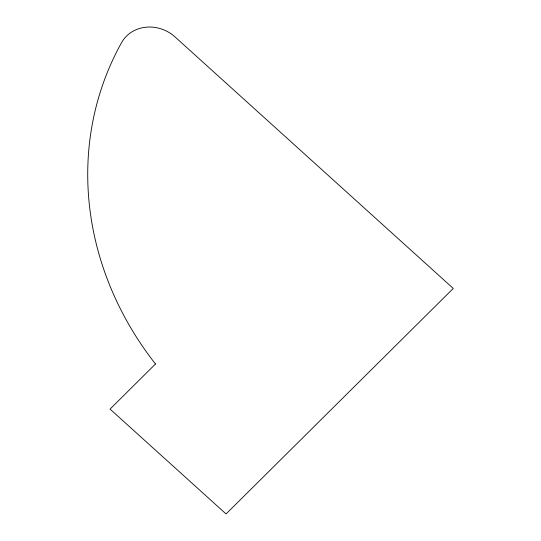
<?xml version="1.0" encoding="UTF-8"?>
<svg xmlns="http://www.w3.org/2000/svg" width="541" height="541" viewBox="0 0 541 541"><rect width="100%" height="100%" fill="white"/><g stroke="black" fill="none" stroke-linecap="round" stroke-linejoin="round"><path stroke-width="0.81" d="M155.497 363.985L110.053 409.091L226.057 513.95L453.27 288.441L175 36.903A35.009 31.73 26.9 0 0 121.569 42.638A323.809 293.465 26.9 0 0 155.497 363.985"/></g></svg>
